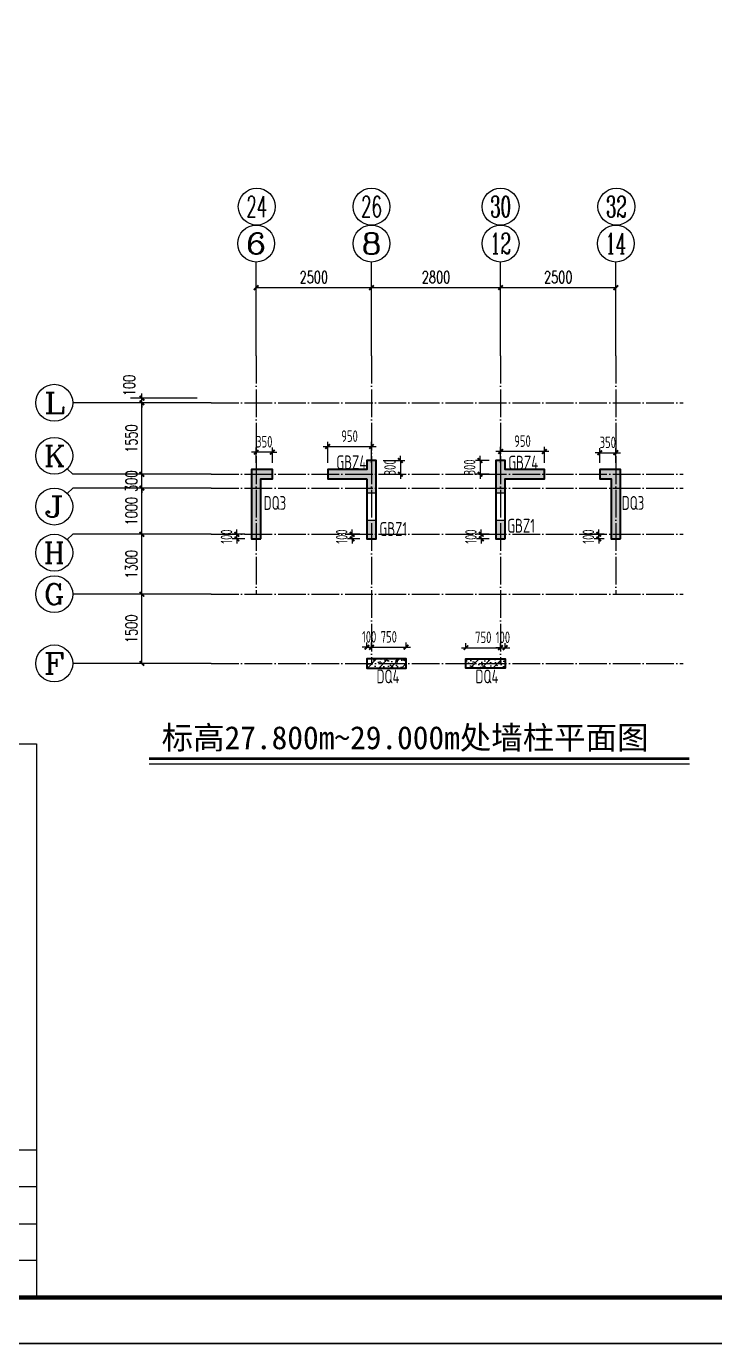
# Model space of a CAD drawing. Extents: x 393367 to 3005760, y 4998 to 826018.
# Drawn here: x 2388722 to 2403650, y 319762 to 348319 of the extents above; entities that cross this region are included whole.
import ezdxf
from ezdxf.enums import TextEntityAlignment as Align

# ---------------------------------------------------------------- set-up
doc = ezdxf.new("R2010")
doc.units = 0
doc.header["$LTSCALE"] = 1000
doc.linetypes.add('DOTE', pattern=[2.42, 2, -0.2, 0.02, -0.2])
doc.layers.get('0').update_dxf_attribs({"linetype": 'CONTINUOUS'})
doc.layers.get('Defpoints').update_dxf_attribs({"linetype": 'CONTINUOUS'})
for name, color, linetype in [('-TK', 7, 'CONTINUOUS'), ('AXIS', 3, 'CONTINUOUS'), ('AXIS_TEXT', 7, 'CONTINUOUS'), ('COLU_HATCH', 251, 'CONTINUOUS'), ('COLU_TH', 5, 'CONTINUOUS'), ('DIM', 3, 'CONTINUOUS'), ('DOTE', 8, 'DOTE'), ('S-引出线', 40, 'CONTINUOUS'), ('S-文字', 7, 'CONTINUOUS'), ('S-砼墙', 150, 'CONTINUOUS'), ('S-砼墙填充', 251, 'CONTINUOUS'), ('TAB', 7, 'CONTINUOUS'), ('TEXT', 7, 'CONTINUOUS')]:
    doc.layers.add(name, color=color, linetype=linetype)
doc.layers.add('yichutu', color=7, linetype='CONTINUOUS', true_color=0xffffff, plot=False)
doc.styles.add('-宋体', font='')
doc.styles.add('_TCH_AXIS', font='COMPLEX', dxfattribs={"bigfont": 'GBCBIG'})
doc.styles.add('_TCH_DIM_T3', font='SIMPLEX', dxfattribs={"width": 0.705882, "bigfont": 'GBCBIG'})
doc.styles.add('COMPLEX', font='COMPLEX')
doc.styles.add('TSSD_Rein', font='Tssdeng.shx', dxfattribs={"width": 0.7, "bigfont": 'hztxt.shx'})
doc.styles.get('-宋体').set_extended_font_data('SimSun')
doc.dimstyles.new('_TCH_ARCH&&100', dxfattribs={"dimtxt": 255, "dimasz": 100, "dimexe": 250, "dimexo": 300, "dimgap": 100, "dimtad": 1, "dimdec": 0, "dimzin": 0, "dimdsep": 46, "dimtxsty": '_TCH_DIM_T3', "dimblk": 'ARCHTICK', "dimcen": 0.09, "dimclrt": 7, "dimazin": 2, "dimtfac": 1, "dimtdec": 0, "dimtix": 1, "dimtmove": 2, "dimatfit": 3, "dimldrblk": 'ARCHTICK', "dimfxl": 1, "dimtolj": 1, "dimtzin": 0, "dimarcsym": 0})
doc.dimstyles.new('TSSD_100_100$0', dxfattribs={"dimtxt": 250, "dimasz": 100, "dimexe": 100, "dimexo": 250, "dimgap": 100, "dimtad": 1, "dimdec": 0, "dimzin": 0, "dimdsep": 46, "dimtxsty": 'TSSD_Rein', "dimblk": 'ARCHTICK', "dimcen": 0, "dimdle": 100, "dimclrt": 7, "dimadec": 0, "dimazin": 0, "dimtfac": 1, "dimtdec": 0, "dimtix": 1, "dimtmove": 2, "dimatfit": 3, "dimldrblk": '_tsdbk', "dimfxl": 1, "dimtolj": 1, "dimtzin": 0, "dimarcsym": 0})
pattern_1 = [(50, (-209192.2, 185658.35), (251.041064, -21.963247), [26.25, -288.75]), (355, (-209192.2, 185658.35), (-48.562967, 263.267247), [21, -231]), (100.4514, (-209171.3, 185656.52), (202.478284, 241.30384), [22.309067, -245.39974]), (46.1842, (-209192.2, 185728.35), (373.534367, -57.931655), [39.375, -433.125]), (96.6356, (-209161.1, 185723.52), (327.131947, 340.941255), [33.4636, -368.09955]), (351.1842, (-209192.2, 185728.35), (327.13168, 340.94151), [31.5, -346.5]), (21, (-209157.2, 185710.85), (208.917468, -140.916612), [26.25, -288.75]), (326, (-209157.2, 185710.85), (85.160366, 253.802516), [21, -231]), (71.4514, (-209139.8, 185699.1), (294.07792, 112.885674), [22.309067, -245.39974]), (37.5, (-209192.21, 185658.35), (4.2559494, 116.5128488), [0, -228.2, 0, -234.5, 0, -231.875]), (7.5, (-209192.21, 185658.35), (92.074338, 138.044099), [0, -133.7, 0, -222.95, 0, -88.375]), (327.5, (-209270.26, 185658.35), (186.8378527, -7.894205), [0, -87.5, 0, -273, 0, -362.25]), (317.5, (-209305.26, 185658.35), (204.115159, 35.036744), [0, -113.75, 0, -181.3, 0, -257.25]), (45, (-209192.21, 185658.35), (-123.743687, 123.743687), [])]

# ---------------------------------------------------------------- blocks, each defined once
blk = doc.blocks.new('A1')
blk.add_lwpolyline([(0, 59400), (0, 0), (84100, 0), (84100, 59400)], close=True)
at = {"const_width": 100}
blk.add_lwpolyline([(2500, 58400), (2500, 1000), (83100, 1000), (83100, 58400)], close=True, dxfattribs=at)
blk = doc.blocks.new('_ArchTick')
at = {"color": 0, "linetype": 'ByBlock', "const_width": 0.4}
blk.add_lwpolyline([(-0.5, -0.5), (0.5, 0.5)], dxfattribs=at)
blk = doc.blocks.new('*D2977')
at = {"layer": 'AXIS', "color": 0, "lineweight": -2}
for p, q in [((2392429, 336008), (2390978, 336008)), ((2391228, 334508), (2391228, 336008)), ((2392429, 334508), (2390978, 334508))]:
    blk.add_line(p, q, dxfattribs=at)
at = {"layer": 'Defpoints', "color": 0}
for p in [(2391228, 336008), (2392729, 336008), (2392729, 334508)]:
    blk.add_point(p, dxfattribs=at)
at = {"layer": 'AXIS', "color": 0, "lineweight": -2, "xscale": 100, "yscale": 100, "zscale": 100}
for p, rotation in [((2391228, 336008), 90), ((2391228, 334508), 270)]:
    blk.add_blockref('_ArchTick', p, dxfattribs=dict(at, rotation=rotation))
at = {"layer": 'AXIS', "color": 7, "insert": (2391000, 335258), "char_height": 255, "attachment_point": 5, "rotation": 90, "style": '_TCH_DIM_T3'}
blk.add_mtext('\\A1;1500', dxfattribs=at)
blk = doc.blocks.new('*D2978')
at = {"layer": 'AXIS', "color": 0, "lineweight": -2}
for p, q in [((2392429, 337308), (2390978, 337308)), ((2391228, 336008), (2391228, 337308)), ((2392429, 336008), (2390978, 336008))]:
    blk.add_line(p, q, dxfattribs=at)
at = {"layer": 'Defpoints', "color": 0}
for p in [(2391228, 337308), (2392729, 337308), (2392729, 336008)]:
    blk.add_point(p, dxfattribs=at)
at = {"layer": 'AXIS', "color": 0, "lineweight": -2, "xscale": 100, "yscale": 100, "zscale": 100}
for p, rotation in [((2391228, 337308), 90), ((2391228, 336008), 270)]:
    blk.add_blockref('_ArchTick', p, dxfattribs=dict(at, rotation=rotation))
at = {"layer": 'AXIS', "color": 7, "insert": (2391000, 336658), "char_height": 255, "attachment_point": 5, "rotation": 90, "style": '_TCH_DIM_T3'}
blk.add_mtext('\\A1;1300', dxfattribs=at)
blk = doc.blocks.new('*D2979')
at = {"layer": 'AXIS', "color": 0, "lineweight": -2}
for p, q in [((2392429, 338308), (2390978, 338308)), ((2391228, 337308), (2391228, 338308)), ((2392429, 337308), (2390978, 337308))]:
    blk.add_line(p, q, dxfattribs=at)
at = {"layer": 'Defpoints', "color": 0}
for p in [(2391228, 338308), (2392729, 338308), (2392729, 337308)]:
    blk.add_point(p, dxfattribs=at)
at = {"layer": 'AXIS', "color": 0, "lineweight": -2, "xscale": 100, "yscale": 100, "zscale": 100}
for p, rotation in [((2391228, 338308), 90), ((2391228, 337308), 270)]:
    blk.add_blockref('_ArchTick', p, dxfattribs=dict(at, rotation=rotation))
at = {"layer": 'AXIS', "color": 7, "insert": (2391000, 337808), "char_height": 255, "attachment_point": 5, "rotation": 90, "style": '_TCH_DIM_T3'}
blk.add_mtext('\\A1;1000', dxfattribs=at)
blk = doc.blocks.new('*D2980')
at = {"layer": 'AXIS', "color": 0, "lineweight": -2}
for p, q in [((2391228, 338608), (2391228, 338708)), ((2392429, 338608), (2390978, 338608)), ((2391228, 338308), (2391228, 338608)), ((2392429, 338308), (2390978, 338308)), ((2391228, 338308), (2391228, 338208))]:
    blk.add_line(p, q, dxfattribs=at)
at = {"layer": 'Defpoints', "color": 0}
for p in [(2391228, 338608), (2392729, 338608), (2392729, 338308)]:
    blk.add_point(p, dxfattribs=at)
at = {"layer": 'AXIS', "color": 0, "lineweight": -2, "xscale": 100, "yscale": 100, "zscale": 100}
for p, rotation in [((2391228, 338608), 270), ((2391228, 338308), 90)]:
    blk.add_blockref('_ArchTick', p, dxfattribs=dict(at, rotation=rotation))
at = {"layer": 'AXIS', "color": 7, "insert": (2391000, 338458), "char_height": 255, "attachment_point": 5, "rotation": 90, "style": '_TCH_DIM_T3'}
blk.add_mtext('\\A1;300', dxfattribs=at)
blk = doc.blocks.new('*D2981')
at = {"layer": 'AXIS', "color": 0, "lineweight": -2}
for p, q in [((2392429, 340158), (2390978, 340158)), ((2391228, 338608), (2391228, 340158)), ((2392429, 338608), (2390978, 338608))]:
    blk.add_line(p, q, dxfattribs=at)
at = {"layer": 'Defpoints', "color": 0}
for p in [(2391228, 340158), (2392729, 340158), (2392729, 338608)]:
    blk.add_point(p, dxfattribs=at)
at = {"layer": 'AXIS', "color": 0, "lineweight": -2, "xscale": 100, "yscale": 100, "zscale": 100}
for p, rotation in [((2391228, 340158), 90), ((2391228, 338608), 270)]:
    blk.add_blockref('_ArchTick', p, dxfattribs=dict(at, rotation=rotation))
at = {"layer": 'AXIS', "color": 7, "insert": (2391000, 339383), "char_height": 255, "attachment_point": 5, "rotation": 90, "style": '_TCH_DIM_T3'}
blk.add_mtext('\\A1;1550', dxfattribs=at)
blk = doc.blocks.new('*D2982')
at = {"layer": 'AXIS', "color": 0, "lineweight": -2}
for p, q in [((2392429, 340258), (2390978, 340258)), ((2392429, 340158), (2390978, 340158)), ((2391228, 340258), (2391228, 340358)), ((2391228, 340158), (2391228, 340258)), ((2391228, 340158), (2391228, 340058))]:
    blk.add_line(p, q, dxfattribs=at)
at = {"layer": 'Defpoints', "color": 0}
for p in [(2391228, 340258), (2392729, 340258), (2392729, 340158)]:
    blk.add_point(p, dxfattribs=at)
at = {"layer": 'AXIS', "color": 0, "lineweight": -2, "xscale": 100, "yscale": 100, "zscale": 100}
for p, rotation in [((2391228, 340258), 270), ((2391228, 340158), 90)]:
    blk.add_blockref('_ArchTick', p, dxfattribs=dict(at, rotation=rotation))
at = {"layer": 'AXIS', "color": 7, "insert": (2390953, 340533), "char_height": 255, "attachment_point": 5, "rotation": 90, "style": '_TCH_DIM_T3'}
blk.add_mtext('\\A1;100', dxfattribs=at)
blk = doc.blocks.new('*D2983')
at = {"layer": 'AXIS', "color": 0, "lineweight": -2}
for p, q in [((2393707, 341476), (2393707, 342905)), ((2396207, 341476), (2396207, 342905)), ((2393707, 342655), (2396207, 342655))]:
    blk.add_line(p, q, dxfattribs=at)
at = {"layer": 'Defpoints', "color": 0}
for p in [(2396207, 342655), (2393707, 341176), (2396207, 341176)]:
    blk.add_point(p, dxfattribs=at)
at = {"layer": 'AXIS', "color": 0, "lineweight": -2, "xscale": 100, "yscale": 100, "zscale": 100, "rotation": 180}
blk.add_blockref('_ArchTick', (2393707, 342655), dxfattribs=at)
at = {"layer": 'AXIS', "color": 0, "lineweight": -2, "xscale": 100, "yscale": 100, "zscale": 100}
blk.add_blockref('_ArchTick', (2396207, 342655), dxfattribs=at)
at = {"layer": 'AXIS', "color": 7, "insert": (2394957, 342882), "char_height": 255, "attachment_point": 5, "style": '_TCH_DIM_T3'}
blk.add_mtext('\\A1;2500', dxfattribs=at)
blk = doc.blocks.new('*D2984')
at = {"layer": 'AXIS', "color": 0, "lineweight": -2}
for p, q in [((2396207, 341476), (2396207, 342905)), ((2399007, 341476), (2399007, 342905)), ((2396207, 342655), (2399007, 342655))]:
    blk.add_line(p, q, dxfattribs=at)
at = {"layer": 'Defpoints', "color": 0}
for p in [(2399007, 342655), (2396207, 341176), (2399007, 341176)]:
    blk.add_point(p, dxfattribs=at)
at = {"layer": 'AXIS', "color": 0, "lineweight": -2, "xscale": 100, "yscale": 100, "zscale": 100, "rotation": 180}
blk.add_blockref('_ArchTick', (2396207, 342655), dxfattribs=at)
at = {"layer": 'AXIS', "color": 0, "lineweight": -2, "xscale": 100, "yscale": 100, "zscale": 100}
blk.add_blockref('_ArchTick', (2399007, 342655), dxfattribs=at)
at = {"layer": 'AXIS', "color": 7, "insert": (2397607, 342882), "char_height": 255, "attachment_point": 5, "style": '_TCH_DIM_T3'}
blk.add_mtext('\\A1;2800', dxfattribs=at)
blk = doc.blocks.new('*D2985')
at = {"layer": 'AXIS', "color": 0, "lineweight": -2}
for p, q in [((2399007, 341476), (2399007, 342905)), ((2401507, 341476), (2401507, 342905)), ((2399007, 342655), (2401507, 342655))]:
    blk.add_line(p, q, dxfattribs=at)
at = {"layer": 'Defpoints', "color": 0}
for p in [(2401507, 342655), (2399007, 341176), (2401507, 341176)]:
    blk.add_point(p, dxfattribs=at)
at = {"layer": 'AXIS', "color": 0, "lineweight": -2, "xscale": 100, "yscale": 100, "zscale": 100, "rotation": 180}
blk.add_blockref('_ArchTick', (2399007, 342655), dxfattribs=at)
at = {"layer": 'AXIS', "color": 0, "lineweight": -2, "xscale": 100, "yscale": 100, "zscale": 100}
blk.add_blockref('_ArchTick', (2401507, 342655), dxfattribs=at)
at = {"layer": 'AXIS', "color": 7, "insert": (2400257, 342882), "char_height": 255, "attachment_point": 5, "style": '_TCH_DIM_T3'}
blk.add_mtext('\\A1;2500', dxfattribs=at)
blk = doc.blocks.new('_axiso')
blk.add_circle((0, 0), 0.5)
at = {"layer": 'AXIS_TEXT', "style": 'COMPLEX', "width": 1.041667}
blk.add_attdef('A', text='', height=0.56, dxfattribs=at).set_placement((-0.25, -0.28), (0.25, -0.28), align=Align.FIT)
blk = doc.blocks.new('*D2986')
at = {"layer": 'Defpoints', "color": 0}
for p in [(2396207, 334859), (2396107, 334608), (2396207, 334608)]:
    blk.add_point(p, dxfattribs=at)
at = {"layer": 'DIM', "color": 0, "lineweight": -2}
for p, q in [((2396107, 334859), (2396007, 334859)), ((2396107, 334858), (2396107, 334959)), ((2396107, 334859), (2396207, 334859)), ((2396207, 334858), (2396207, 334959)), ((2396207, 334859), (2396307, 334859))]:
    blk.add_line(p, q, dxfattribs=at)
at = {"layer": 'DIM', "color": 0, "lineweight": -2, "xscale": 100, "yscale": 100, "zscale": 100}
blk.add_blockref('_ArchTick', (2396107, 334859), dxfattribs=at)
at = {"layer": 'DIM', "color": 0, "lineweight": -2, "xscale": 100, "yscale": 100, "zscale": 100, "rotation": 180}
blk.add_blockref('_ArchTick', (2396207, 334859), dxfattribs=at)
at = {"layer": 'DIM', "color": 7, "insert": (2396157, 335084), "char_height": 250, "attachment_point": 5, "style": 'TSSD_Rein'}
blk.add_mtext('\\A1;100', dxfattribs=at)
blk = doc.blocks.new('_tsdbk')
blk.add_line((-1, 0), (0, 0))
at = {"const_width": 0.5}
blk.add_lwpolyline([(-0.7, -0.7), (0.7, 0.7)], dxfattribs=at)
blk = doc.blocks.new('*D2987')
at = {"layer": 'Defpoints', "color": 0}
for p in [(2396957, 334859), (2396207, 334608), (2396957, 334608)]:
    blk.add_point(p, dxfattribs=at)
at = {"layer": 'DIM', "color": 0, "lineweight": -2}
for p, q in [((2396107, 334859), (2397057, 334859)), ((2396207, 334858), (2396207, 334959)), ((2396957, 334858), (2396957, 334959))]:
    blk.add_line(p, q, dxfattribs=at)
at = {"layer": 'DIM', "color": 0, "lineweight": -2, "xscale": 100, "yscale": 100, "zscale": 100, "rotation": 180}
blk.add_blockref('_ArchTick', (2396207, 334859), dxfattribs=at)
at = {"layer": 'DIM', "color": 0, "lineweight": -2, "xscale": 100, "yscale": 100, "zscale": 100}
blk.add_blockref('_ArchTick', (2396957, 334859), dxfattribs=at)
at = {"layer": 'DIM', "color": 7, "insert": (2396582, 335084), "char_height": 250, "attachment_point": 5, "style": 'TSSD_Rein'}
blk.add_mtext('\\A1;750', dxfattribs=at)
blk = doc.blocks.new('*D2988')
at = {"layer": 'Defpoints', "color": 0}
for p in [(2399007, 334849), (2398257, 334608), (2399007, 334608)]:
    blk.add_point(p, dxfattribs=at)
at = {"layer": 'DIM', "color": 0, "lineweight": -2}
for p, q in [((2398157, 334849), (2399107, 334849)), ((2398257, 334858), (2398257, 334949)), ((2399007, 334858), (2399007, 334949))]:
    blk.add_line(p, q, dxfattribs=at)
at = {"layer": 'DIM', "color": 0, "lineweight": -2, "xscale": 100, "yscale": 100, "zscale": 100, "rotation": 180}
blk.add_blockref('_ArchTick', (2398257, 334849), dxfattribs=at)
at = {"layer": 'DIM', "color": 0, "lineweight": -2, "xscale": 100, "yscale": 100, "zscale": 100}
blk.add_blockref('_ArchTick', (2399007, 334849), dxfattribs=at)
at = {"layer": 'DIM', "color": 7, "insert": (2398632, 335074), "char_height": 250, "attachment_point": 5, "style": 'TSSD_Rein'}
blk.add_mtext('\\A1;750', dxfattribs=at)
blk = doc.blocks.new('*D2989')
at = {"layer": 'Defpoints', "color": 0}
for p in [(2399107, 334849), (2399007, 334608), (2399107, 334608)]:
    blk.add_point(p, dxfattribs=at)
at = {"layer": 'DIM', "color": 0, "lineweight": -2}
for p, q in [((2399007, 334849), (2398907, 334849)), ((2399007, 334858), (2399007, 334949)), ((2399007, 334849), (2399107, 334849)), ((2399107, 334858), (2399107, 334949)), ((2399107, 334849), (2399207, 334849))]:
    blk.add_line(p, q, dxfattribs=at)
at = {"layer": 'DIM', "color": 0, "lineweight": -2, "xscale": 100, "yscale": 100, "zscale": 100}
blk.add_blockref('_ArchTick', (2399007, 334849), dxfattribs=at)
at = {"layer": 'DIM', "color": 0, "lineweight": -2, "xscale": 100, "yscale": 100, "zscale": 100, "rotation": 180}
blk.add_blockref('_ArchTick', (2399107, 334849), dxfattribs=at)
at = {"layer": 'DIM', "color": 7, "insert": (2399057, 335074), "char_height": 250, "attachment_point": 5, "style": 'TSSD_Rein'}
blk.add_mtext('\\A1;100', dxfattribs=at)
blk = doc.blocks.new('*D2990')
at = {"layer": 'Defpoints', "color": 0}
for p in [(2395788, 337308), (2396207, 337308), (2396207, 337208)]:
    blk.add_point(p, dxfattribs=at)
at = {"layer": 'DIM', "color": 0, "lineweight": -2}
for p, q in [((2395957, 337308), (2395688, 337308)), ((2395788, 337308), (2395788, 337408)), ((2395788, 337208), (2395788, 337308)), ((2395957, 337208), (2395688, 337208)), ((2395788, 337208), (2395788, 337108))]:
    blk.add_line(p, q, dxfattribs=at)
at = {"layer": 'DIM', "color": 0, "lineweight": -2, "xscale": 100, "yscale": 100, "zscale": 100}
for p, rotation in [((2395788, 337308), 270), ((2395788, 337208), 90)]:
    blk.add_blockref('_ArchTick', p, dxfattribs=dict(at, rotation=rotation))
at = {"layer": 'DIM', "color": 7, "insert": (2395563, 337258), "char_height": 250, "attachment_point": 5, "rotation": 90, "style": 'TSSD_Rein'}
blk.add_mtext('\\A1;100', dxfattribs=at)
blk = doc.blocks.new('*D2991')
at = {"layer": 'Defpoints', "color": 0}
for p in [(2393288, 337308), (2393707, 337308), (2393707, 337208)]:
    blk.add_point(p, dxfattribs=at)
at = {"layer": 'DIM', "color": 0, "lineweight": -2}
for p, q in [((2393457, 337308), (2393188, 337308)), ((2393288, 337308), (2393288, 337408)), ((2393288, 337208), (2393288, 337308)), ((2393457, 337208), (2393188, 337208)), ((2393288, 337208), (2393288, 337108))]:
    blk.add_line(p, q, dxfattribs=at)
at = {"layer": 'DIM', "color": 0, "lineweight": -2, "xscale": 100, "yscale": 100, "zscale": 100}
for p, rotation in [((2393288, 337308), 270), ((2393288, 337208), 90)]:
    blk.add_blockref('_ArchTick', p, dxfattribs=dict(at, rotation=rotation))
at = {"layer": 'DIM', "color": 7, "insert": (2393063, 337258), "char_height": 250, "attachment_point": 5, "rotation": 90, "style": 'TSSD_Rein'}
blk.add_mtext('\\A1;100', dxfattribs=at)
blk = doc.blocks.new('*D2992')
at = {"layer": 'Defpoints', "color": 0}
for p in [(2398588, 337308), (2399007, 337308), (2399007, 337208)]:
    blk.add_point(p, dxfattribs=at)
at = {"layer": 'DIM', "color": 0, "lineweight": -2}
for p, q in [((2398757, 337308), (2398488, 337308)), ((2398588, 337308), (2398588, 337408)), ((2398588, 337208), (2398588, 337308)), ((2398757, 337208), (2398488, 337208)), ((2398588, 337208), (2398588, 337108))]:
    blk.add_line(p, q, dxfattribs=at)
at = {"layer": 'DIM', "color": 0, "lineweight": -2, "xscale": 100, "yscale": 100, "zscale": 100}
for p, rotation in [((2398588, 337308), 270), ((2398588, 337208), 90)]:
    blk.add_blockref('_ArchTick', p, dxfattribs=dict(at, rotation=rotation))
at = {"layer": 'DIM', "color": 7, "insert": (2398363, 337258), "char_height": 250, "attachment_point": 5, "rotation": 90, "style": 'TSSD_Rein'}
blk.add_mtext('\\A1;100', dxfattribs=at)
blk = doc.blocks.new('*D2993')
at = {"layer": 'Defpoints', "color": 0}
for p in [(2396207, 338908), (2396207, 338608), (2396833, 338608)]:
    blk.add_point(p, dxfattribs=at)
at = {"layer": 'DIM', "color": 0, "lineweight": -2}
for p, q in [((2396833, 338908), (2396833, 339008)), ((2396457, 338908), (2396933, 338908)), ((2396833, 338908), (2396833, 338608)), ((2396457, 338608), (2396933, 338608)), ((2396833, 338608), (2396833, 338508))]:
    blk.add_line(p, q, dxfattribs=at)
at = {"layer": 'DIM', "color": 0, "lineweight": -2, "xscale": 100, "yscale": 100, "zscale": 100}
for p, rotation in [((2396833, 338908), 270), ((2396833, 338608), 90)]:
    blk.add_blockref('_ArchTick', p, dxfattribs=dict(at, rotation=rotation))
at = {"layer": 'DIM', "color": 7, "insert": (2396608, 338758), "char_height": 250, "attachment_point": 5, "rotation": 90, "style": 'TSSD_Rein'}
blk.add_mtext('\\A1;300', dxfattribs=at)
blk = doc.blocks.new('*D2994')
at = {"layer": 'Defpoints', "color": 0}
for p in [(2399007, 339102), (2399007, 338608), (2399957, 338608)]:
    blk.add_point(p, dxfattribs=at)
at = {"layer": 'DIM', "color": 0, "lineweight": -2}
for p, q in [((2400057, 339102), (2398907, 339102)), ((2399007, 338858), (2399007, 339202)), ((2399957, 338858), (2399957, 339202))]:
    blk.add_line(p, q, dxfattribs=at)
at = {"layer": 'DIM', "color": 0, "lineweight": -2, "xscale": 100, "yscale": 100, "zscale": 100, "rotation": 180}
blk.add_blockref('_ArchTick', (2399007, 339102), dxfattribs=at)
at = {"layer": 'DIM', "color": 0, "lineweight": -2, "xscale": 100, "yscale": 100, "zscale": 100}
blk.add_blockref('_ArchTick', (2399957, 339102), dxfattribs=at)
at = {"layer": 'DIM', "color": 7, "insert": (2399482, 339327), "char_height": 250, "attachment_point": 5, "style": 'TSSD_Rein'}
blk.add_mtext('\\A1;950', dxfattribs=at)
blk = doc.blocks.new('*D2995')
at = {"layer": 'Defpoints', "color": 0}
for p in [(2399007, 338908), (2398561, 338608), (2399007, 338608)]:
    blk.add_point(p, dxfattribs=at)
at = {"layer": 'DIM', "color": 0, "lineweight": -2}
for p, q in [((2398561, 338908), (2398561, 339008)), ((2398757, 338908), (2398461, 338908)), ((2398561, 338908), (2398561, 338608)), ((2398757, 338608), (2398461, 338608)), ((2398561, 338608), (2398561, 338508))]:
    blk.add_line(p, q, dxfattribs=at)
at = {"layer": 'DIM', "color": 0, "lineweight": -2, "xscale": 100, "yscale": 100, "zscale": 100}
for p, rotation in [((2398561, 338908), 270), ((2398561, 338608), 90)]:
    blk.add_blockref('_ArchTick', p, dxfattribs=dict(at, rotation=rotation))
at = {"layer": 'DIM', "color": 7, "insert": (2398336, 338758), "char_height": 250, "attachment_point": 5, "rotation": 90, "style": 'TSSD_Rein'}
blk.add_mtext('\\A1;300', dxfattribs=at)
blk = doc.blocks.new('*D2996')
at = {"layer": 'Defpoints', "color": 0}
for p in [(2401507, 339075), (2401157, 338608), (2401507, 338608)]:
    blk.add_point(p, dxfattribs=at)
at = {"layer": 'DIM', "color": 0, "lineweight": -2}
for p, q in [((2401157, 339075), (2401057, 339075)), ((2401157, 338858), (2401157, 339175)), ((2401157, 339075), (2401507, 339075)), ((2401507, 338858), (2401507, 339175)), ((2401507, 339075), (2401607, 339075))]:
    blk.add_line(p, q, dxfattribs=at)
at = {"layer": 'DIM', "color": 0, "lineweight": -2, "xscale": 100, "yscale": 100, "zscale": 100}
blk.add_blockref('_ArchTick', (2401157, 339075), dxfattribs=at)
at = {"layer": 'DIM', "color": 0, "lineweight": -2, "xscale": 100, "yscale": 100, "zscale": 100, "rotation": 180}
blk.add_blockref('_ArchTick', (2401507, 339075), dxfattribs=at)
at = {"layer": 'DIM', "color": 7, "insert": (2401332, 339300), "char_height": 250, "attachment_point": 5, "style": 'TSSD_Rein'}
blk.add_mtext('\\A1;350', dxfattribs=at)
blk = doc.blocks.new('*D2997')
at = {"layer": 'Defpoints', "color": 0}
for p in [(2393707, 339088), (2393707, 338608), (2394057, 338608)]:
    blk.add_point(p, dxfattribs=at)
at = {"layer": 'DIM', "color": 0, "lineweight": -2}
for p, q in [((2393707, 339088), (2393607, 339088)), ((2393707, 338858), (2393707, 339188)), ((2394057, 339088), (2393707, 339088)), ((2394057, 338858), (2394057, 339188)), ((2394057, 339088), (2394157, 339088))]:
    blk.add_line(p, q, dxfattribs=at)
at = {"layer": 'DIM', "color": 0, "lineweight": -2, "xscale": 100, "yscale": 100, "zscale": 100}
blk.add_blockref('_ArchTick', (2393707, 339088), dxfattribs=at)
at = {"layer": 'DIM', "color": 0, "lineweight": -2, "xscale": 100, "yscale": 100, "zscale": 100, "rotation": 180}
blk.add_blockref('_ArchTick', (2394057, 339088), dxfattribs=at)
at = {"layer": 'DIM', "color": 7, "insert": (2393882, 339313), "char_height": 250, "attachment_point": 5, "style": 'TSSD_Rein'}
blk.add_mtext('\\A1;350', dxfattribs=at)
blk = doc.blocks.new('*D2998')
at = {"layer": 'Defpoints', "color": 0}
for p in [(2401136, 337308), (2401507, 337308), (2401507, 337208)]:
    blk.add_point(p, dxfattribs=at)
at = {"layer": 'DIM', "color": 0, "lineweight": -2}
for p, q in [((2401257, 337308), (2401036, 337308)), ((2401136, 337308), (2401136, 337408)), ((2401136, 337208), (2401136, 337308)), ((2401257, 337208), (2401036, 337208)), ((2401136, 337208), (2401136, 337108))]:
    blk.add_line(p, q, dxfattribs=at)
at = {"layer": 'DIM', "color": 0, "lineweight": -2, "xscale": 100, "yscale": 100, "zscale": 100}
for p, rotation in [((2401136, 337308), 270), ((2401136, 337208), 90)]:
    blk.add_blockref('_ArchTick', p, dxfattribs=dict(at, rotation=rotation))
at = {"layer": 'DIM', "color": 7, "insert": (2400911, 337258), "char_height": 250, "attachment_point": 5, "rotation": 90, "style": 'TSSD_Rein'}
blk.add_mtext('\\A1;100', dxfattribs=at)
blk = doc.blocks.new('*D2999')
at = {"layer": 'Defpoints', "color": 0}
for p in [(2396207, 339210), (2395257, 338608), (2396207, 338608)]:
    blk.add_point(p, dxfattribs=at)
at = {"layer": 'DIM', "color": 0, "lineweight": -2}
for p, q in [((2395257, 338858), (2395257, 339310)), ((2396207, 338858), (2396207, 339310)), ((2395157, 339210), (2396307, 339210))]:
    blk.add_line(p, q, dxfattribs=at)
at = {"layer": 'DIM', "color": 0, "lineweight": -2, "xscale": 100, "yscale": 100, "zscale": 100, "rotation": 180}
blk.add_blockref('_ArchTick', (2395257, 339210), dxfattribs=at)
at = {"layer": 'DIM', "color": 0, "lineweight": -2, "xscale": 100, "yscale": 100, "zscale": 100}
blk.add_blockref('_ArchTick', (2396207, 339210), dxfattribs=at)
at = {"layer": 'DIM', "color": 7, "insert": (2395732, 339435), "char_height": 250, "attachment_point": 5, "style": 'TSSD_Rein'}
blk.add_mtext('\\A1;950', dxfattribs=at)
blk = doc.blocks.new('yct-841-594-84100-59400-100-1000')
at = {"layer": 'yichutu', "color": 7, "true_color": 0xffffff}
blk.add_lwpolyline([(0, 0), (0, 59400), (84100, 59400), (84100, 0)], close=True, dxfattribs=at)

msp = doc.modelspace()

# ---------------------------------------------------------------- hatches: boundary and pattern name
at = {"layer": 'COLU_HATCH'}
for points in [[(2393806.93431, 338508.4274), (2393806.93431, 337208.42725), (2393606.93431, 337208.42725), (2393606.93431, 338708.4274), (2394057.03206, 338708.4274), (2394057.03206, 338508.4274)], [(2396107.03021, 338508.4274), (2396107.02482, 338208.4274), (2396307.02169, 338208.42444), (2396307.03208, 338908.42807), (2396107.03208, 338908.42807), (2396107.03208, 338708.4274), (2395257.03206, 338708.4274), (2395257.03206, 338508.4274)], [(2399107.03209, 338708.38059), (2399107.03208, 338908.42807), (2398907.03208, 338908.42807), (2398907.0217, 338208.38356), (2399107.02483, 338208.38059), (2399107.03022, 338508.38059), (2399957.03761, 338508.4274), (2399957.0266, 338708.4274)], [(2401407.12978, 338508.4274), (2401157.03231, 338508.4274), (2401157.03231, 338708.4274), (2401607.12977, 338708.4274), (2401607.12976, 337208.42732), (2401407.12977, 337208.42732)], [(2396107.01404, 337608.42927), (2396107.00685, 337208.42927), (2396307.00685, 337208.42553), (2396307.01279, 337608.42553)], [(2398907.0128, 337608.37696), (2398907.00686, 337208.37696), (2399107.00686, 337208.37322), (2399107.01405, 337608.37322)]]:
    msp.add_hatch(color=256, dxfattribs=at).paths.add_polyline_path(points)
at = {"layer": 'S-砼墙填充'}
h = msp.add_hatch(dxfattribs=at)
h.set_pattern_fill('ARMORED', color=142, scale=35, style=0)
h.set_pattern_definition(pattern_1)
h.paths.add_polyline_path([(2396106.93353, 334408.47772), (2396957.1132, 334408.47587), (2396957.1132, 334608.47587), (2396106.93353, 334608.47587), (2396106.93353, 334408.38362)])
h = msp.add_hatch(dxfattribs=at)
h.set_pattern_fill('ARMORED', color=142, scale=35, style=0)
h.set_pattern_definition(pattern_1)
h.paths.add_polyline_path([(2399106.94328, 334408.47772), (2398256.7636, 334408.47587), (2398256.7636, 334608.47587), (2399106.94328, 334608.47587), (2399106.94328, 334408.38362)])

# ---------------------------------------------------------------- linework, layer by layer
at = {"layer": '-TK'}
msp.add_line((2342393.38356, 319762.12225), (2415993.38356, 319762.12225), dxfattribs=at)
at = {"layer": 'AXIS'}
for p, q in [((2393706.93229, 341175.55885), (2393706.93229, 343209.82356)), ((2396206.9323, 341175.55885), (2396206.9323, 343209.82356)), ((2399006.93229, 341175.55885), (2399006.93229, 343209.82356)), ((2401506.93229, 341175.55885), (2401506.93229, 343209.82356)), ((2392728.94535, 340158.42649), (2389727.90088, 340158.42649)), ((2389610.74359, 338725.58378), (2389727.90088, 338608.42649)), ((2392728.94535, 338608.42649), (2389727.90088, 338608.42649)), ((2389610.74359, 338191.2692), (2389727.90088, 338308.42649)), ((2392728.94535, 338308.42649), (2389727.90088, 338308.42649)), ((2389610.74359, 337191.26919), (2389727.90088, 337308.42648)), ((2392728.94535, 337308.42648), (2389727.90088, 337308.42648)), ((2392728.94535, 336008.42648), (2389727.90088, 336008.42648)), ((2392728.94535, 334508.42648), (2389727.90088, 334508.42648))]:
    msp.add_line(p, q, dxfattribs=at)
at = {"layer": 'COLU_TH'}
for points in [[(2393806.93431, 338508.4274), (2393806.93431, 337208.42725), (2393606.93431, 337208.42725), (2393606.93431, 338708.4274), (2394057.03206, 338708.4274), (2394057.03206, 338508.4274)], [(2396107.03021, 338508.4274), (2396107.02482, 338208.4274), (2396307.02169, 338208.42444), (2396307.03208, 338908.42807), (2396107.03208, 338908.42807), (2396107.03208, 338708.4274), (2395257.03206, 338708.4274), (2395257.03206, 338508.4274)], [(2399107.03209, 338708.38059), (2399107.03208, 338908.42807), (2398907.03208, 338908.42807), (2398907.0217, 338208.38356), (2399107.02483, 338208.38059), (2399107.03022, 338508.38059), (2399957.03761, 338508.4274), (2399957.0266, 338708.4274)], [(2401407.12978, 338508.4274), (2401157.03231, 338508.4274), (2401157.03231, 338708.4274), (2401607.12977, 338708.4274), (2401607.12976, 337208.42732), (2401407.12977, 337208.42732)], [(2396107.01404, 337608.42927), (2396107.00685, 337208.42927), (2396307.00685, 337208.42553), (2396307.01279, 337608.42553)], [(2398907.0128, 337608.37696), (2398907.00686, 337208.37696), (2399107.00686, 337208.37322), (2399107.01405, 337608.37322)]]:
    msp.add_lwpolyline(points, close=True, dxfattribs=at)
at = {"layer": 'DOTE', "linetype": 'DOTE', "ltscale": 0.3}
for p, q in [((2393706.93229, 341175.55885), (2393706.93229, 336008.42648)), ((2396206.9323, 341175.55885), (2396206.9323, 334508.42648)), ((2399006.93229, 341175.55885), (2399006.93229, 334508.42648)), ((2401506.93229, 341175.55885), (2401506.93229, 336008.42648)), ((2392728.94535, 340158.42649), (2402964.54177, 340158.42649)), ((2392728.94535, 338608.42649), (2402964.54177, 338608.42649)), ((2392728.94535, 338308.42649), (2402964.54177, 338308.42649)), ((2392728.94535, 337308.42648), (2402964.54177, 337308.42648)), ((2392728.94535, 336008.42648), (2402964.54177, 336008.42648)), ((2392728.94535, 334508.42648), (2402964.54177, 334508.42648))]:
    msp.add_line(p, q, dxfattribs=at)
at = {"layer": 'S-引出线', "color": 3, "const_width": 56}
msp.add_lwpolyline([(2391384.62979, 332442.20115), (2403104.02229, 332442.20115)], dxfattribs=at)
at = {"layer": 'S-引出线', "color": 3}
msp.add_lwpolyline([(2391384.62979, 332330.20115), (2403104.02229, 332330.20115)], dxfattribs=at)
at = {"layer": 'S-砼墙', "color": 150, "lineweight": 35}
for points in [[(2393806.93431, 337208.42725), (2393806.93431, 338508.4274), (2394057.03206, 338508.4274), (2394057.03206, 338708.4274), (2393606.93431, 338708.4274), (2393606.93431, 337208.42725)], [(2396107.03021, 338508.4274), (2396107.00685, 337208.42927), (2396307.00685, 337208.42553), (2396307.03208, 338908.42807), (2396107.03208, 338908.42807), (2396107.03208, 338708.4274), (2395257.03206, 338708.4274), (2395257.03206, 338508.4274)], [(2399107.00686, 337208.37322), (2399107.03022, 338508.38059), (2399957.03761, 338508.4274), (2399957.0266, 338708.4274), (2399107.03209, 338708.38059), (2399107.03208, 338908.42807), (2398907.03208, 338908.42807), (2398907.00686, 337208.37696)], [(2401607.12977, 337208.42715), (2401607.12977, 338708.4274), (2401157.03231, 338708.4274), (2401157.03231, 338508.4274), (2401407.12978, 338508.4274), (2401407.12977, 337208.42732)], [(2396106.93353, 334408.47772), (2396957.1132, 334408.47587), (2396957.1132, 334608.47587), (2396106.93353, 334608.47587), (2396106.93353, 334408.38362), (2396106.93353, 334408.47772)], [(2399106.94328, 334408.47772), (2398256.7636, 334408.47587), (2398256.7636, 334608.47587), (2399106.94328, 334608.47587), (2399106.94328, 334408.38362), (2399106.94328, 334408.47772)]]:
    msp.add_lwpolyline(points, close=True, dxfattribs=at)
at = {"layer": 'TAB'}
msp.add_lwpolyline([(2383343.38356, 320762.12225), (2383343.38356, 332762.12225), (2388943.38356, 332762.12225), (2388943.38356, 320762.12225), (2383343.38356, 320762.12225), (2383343.38356, 323962.12225), (2388943.38356, 323962.12225), (2388943.38356, 323162.12225), (2383343.38356, 323162.12225), (2383343.38356, 322362.12225), (2388943.38356, 322362.12225), (2388943.38356, 321562.12225), (2383343.38356, 321562.12225), (2383343.38356, 320762.12225)], dxfattribs=at)

# ---------------------------------------------------------------- block references
at = {"layer": '-TK'}
msp.add_blockref('A1', (2339893.38356, 319762.12225), dxfattribs=at)
at = {"layer": 'AXIS'}
ref = msp.add_blockref('_axiso', (2393718.74781, 344409.65322), dxfattribs=dict(at, xscale=800, yscale=800, zscale=800))
ref.add_attrib('A', '24', dxfattribs={"layer": 'AXIS_TEXT', "height": 452.54834, "style": '_TCH_AXIS', "width": 0.583333}).set_placement((2393492.47364, 344183.37905), (2393945.02198, 344183.37905), align=Align.FIT)
ref = msp.add_blockref('_axiso', (2396206.9323, 344409.82356), dxfattribs=dict(at, xscale=800, yscale=800, zscale=800))
ref.add_attrib('A', '26', dxfattribs={"layer": 'AXIS_TEXT', "height": 452.54834, "style": '_TCH_AXIS', "width": 0.617647}).set_placement((2395980.65813, 344183.54939), (2396433.20647, 344183.54939), align=Align.FIT)
ref = msp.add_blockref('_axiso', (2399006.93229, 344409.82356), dxfattribs=dict(at, xscale=800, yscale=800, zscale=800))
ref.add_attrib('A', '30', dxfattribs={"layer": 'AXIS_TEXT', "height": 452.54834, "style": '_TCH_AXIS', "width": 0.636364}).set_placement((2398780.65812, 344183.54939), (2399233.20646, 344183.54939), align=Align.FIT)
ref = msp.add_blockref('_axiso', (2401518.74781, 344409.65322), dxfattribs=dict(at, xscale=800, yscale=800, zscale=800))
ref.add_attrib('A', '32', dxfattribs={"layer": 'AXIS_TEXT', "height": 452.54834, "style": '_TCH_AXIS', "width": 0.636364}).set_placement((2401292.47364, 344183.37905), (2401745.02198, 344183.37905), align=Align.FIT)
ref = msp.add_blockref('_axiso', (2393706.93229, 343609.82356), dxfattribs=dict(at, xscale=800, yscale=800, zscale=800))
ref.add_attrib('A', '6', dxfattribs={"layer": 'AXIS_TEXT', "height": 452.54834, "style": '_TCH_AXIS', "width": 1.5}).set_placement((2393480.65812, 343383.54939), (2393933.20646, 343383.54939), align=Align.FIT)
ref = msp.add_blockref('_axiso', (2396206.9323, 343609.82356), dxfattribs=dict(at, xscale=800, yscale=800, zscale=800))
ref.add_attrib('A', '8', dxfattribs={"layer": 'AXIS_TEXT', "height": 452.54834, "style": '_TCH_AXIS', "width": 1.5}).set_placement((2395980.65813, 343383.54939), (2396433.20647, 343383.54939), align=Align.FIT)
ref = msp.add_blockref('_axiso', (2399006.93229, 343609.82356), dxfattribs=dict(at, xscale=800, yscale=800, zscale=800))
ref.add_attrib('A', '12', dxfattribs={"layer": 'AXIS_TEXT', "height": 452.54834, "style": '_TCH_AXIS', "width": 0.724138}).set_placement((2398780.65812, 343383.54939), (2399233.20646, 343383.54939), align=Align.FIT)
ref = msp.add_blockref('_axiso', (2401506.93229, 343609.82356), dxfattribs=dict(at, xscale=800, yscale=800, zscale=800))
ref.add_attrib('A', '14', dxfattribs={"layer": 'AXIS_TEXT', "height": 452.54834, "style": '_TCH_AXIS', "width": 0.677419}).set_placement((2401280.65812, 343383.54939), (2401733.20646, 343383.54939), align=Align.FIT)
ref = msp.add_blockref('_axiso', (2389327.90088, 340158.42649), dxfattribs=dict(at, xscale=800, yscale=800, zscale=800))
ref.add_attrib('A', 'L', dxfattribs={"layer": 'AXIS_TEXT', "height": 452.54834, "style": '_TCH_AXIS', "width": 1.4}).set_placement((2389101.62671, 339932.15232), (2389554.17505, 339932.15232), align=Align.FIT)
ref = msp.add_blockref('_axiso', (2389327.90088, 339008.42649), dxfattribs=dict(at, xscale=800, yscale=800, zscale=800))
ref.add_attrib('A', 'K', dxfattribs={"layer": 'AXIS_TEXT', "height": 452.54834, "style": '_TCH_AXIS', "width": 1.105263}).set_placement((2389101.62671, 338782.15232), (2389554.17505, 338782.15232), align=Align.FIT)
ref = msp.add_blockref('_axiso', (2389327.90088, 337908.42649), dxfattribs=dict(at, xscale=800, yscale=800, zscale=800))
ref.add_attrib('A', 'J', dxfattribs={"layer": 'AXIS_TEXT', "height": 452.54834, "style": '_TCH_AXIS', "width": 1.909091}).set_placement((2389101.62671, 337682.15232), (2389554.17505, 337682.15232), align=Align.FIT)
ref = msp.add_blockref('_axiso', (2389327.90088, 336908.42648), dxfattribs=dict(at, xscale=800, yscale=800, zscale=800))
ref.add_attrib('A', 'H', dxfattribs={"layer": 'AXIS_TEXT', "height": 452.54834, "style": '_TCH_AXIS', "width": 1.05}).set_placement((2389101.62671, 336682.15231), (2389554.17505, 336682.15231), align=Align.FIT)
ref = msp.add_blockref('_axiso', (2389327.90088, 336008.42648), dxfattribs=dict(at, xscale=800, yscale=800, zscale=800))
ref.add_attrib('A', 'G', dxfattribs={"layer": 'AXIS_TEXT', "height": 452.54834, "style": '_TCH_AXIS', "width": 1.166667}).set_placement((2389101.62671, 335782.15231), (2389554.17505, 335782.15231), align=Align.FIT)
ref = msp.add_blockref('_axiso', (2389327.90088, 334508.42648), dxfattribs=dict(at, xscale=800, yscale=800, zscale=800))
ref.add_attrib('A', 'F', dxfattribs={"layer": 'AXIS_TEXT', "height": 452.54834, "style": '_TCH_AXIS', "width": 1.3125}).set_placement((2389101.62671, 334282.15231), (2389554.17505, 334282.15231), align=Align.FIT)
at = {"layer": 'yichutu'}
msp.add_blockref('yct-841-594-84100-59400-100-1000', (2339893.38356, 319762.12225), dxfattribs=at)

# ---------------------------------------------------------------- texts
at = {"layer": 'S-文字', "style": '-宋体'}
msp.add_text('标高27.800m~29.000m处墙柱平面图', height=500, dxfattribs=at).set_placement((2391657.11243, 332648.71591))
at = {"layer": 'TEXT', "style": 'TSSD_Rein', "width": 0.7}
for s, p in [('GBZ4', (2395445.26284, 338716.89729)), ('GBZ4', (2399173.50387, 338710.37853)), ('GBZ1', (2396380.23644, 337271.685)), ('GBZ1', (2399151.99946, 337342.7013))]:
    msp.add_text(s, height=300, dxfattribs=at).set_placement(p)
at = {"layer": 'TEXT', "color": 230, "style": 'TSSD_Rein', "width": 0.7}
for s, p in [('DQ3', (2393868.2585, 337837.16654)), ('DQ3', (2401634.32565, 337837.16654)), ('DQ4', (2396316.78751, 334076.26499)), ('DQ4', (2398463.12503, 334076.26499))]:
    msp.add_text(s, height=300, dxfattribs=at).set_placement(p)

# ---------------------------------------------------------------- dimensions: what is measured, and where the dimension line sits
at = {"layer": 'AXIS'}
for p1, p2, distance, picture, middle in [((2393706.93229, 341175.55885), (2396206.9323, 341175.55885), 1479.33012, '*D2983', (2394956.93229, 342882.38897)), ((2396206.9323, 341175.55885), (2399006.93229, 341175.55885), 1479.33012, '*D2984', (2397606.93229, 342882.38897)), ((2399006.93229, 341175.55885), (2401506.93229, 341175.55885), 1479.33012, '*D2985', (2400256.93229, 342882.38897)), ((2392728.94535, 338608.42649), (2392728.94535, 340158.42649), 1501.04447, '*D2981', (2391000.40088, 339383.42649)), ((2392728.94535, 338308.42649), (2392728.94535, 338608.42649), 1501.04447, '*D2980', (2391000.40088, 338458.42649)), ((2392728.94535, 337308.42648), (2392728.94535, 338308.42649), 1501.04447, '*D2979', (2391000.40088, 337808.42648)), ((2392728.94535, 336008.42648), (2392728.94535, 337308.42648), 1501.04447, '*D2978', (2391000.40088, 336658.42648)), ((2392728.94535, 334508.42648), (2392728.94535, 336008.42648), 1501.04447, '*D2977', (2391000.40088, 335258.42648))]:
    dim = msp.add_aligned_dim(p1=p1, p2=p2, distance=distance, dimstyle='_TCH_ARCH&&100', dxfattribs=at)
    dim.commit()
    dim.dimension.update_dxf_attribs({"geometry": picture, "text_midpoint": middle})
dim = msp.add_linear_dim(base=(2391227.90088, 340258.42648), p1=(2392728.94535, 340158.42649), p2=(2392728.94535, 340258.42648), angle=90, dimstyle='_TCH_ARCH&&100', dxfattribs=at)
dim.commit()
dim.dimension.update_dxf_attribs({"geometry": '*D2982', "text_midpoint": (2390952.90088, 340533.42648), "dimtype": 161})
at = {"layer": 'DIM'}
for base, p1, p2, picture, middle in [((2396206.93383, 339209.69652), (2395257.03206, 338608.42649), (2396206.93383, 338608.42649), '*D2999', (2395731.98294, 339434.69652)), ((2393706.93382, 339088.47958), (2394057.03206, 338608.4274), (2393706.93382, 338608.4274), '*D2997', (2393881.98294, 339313.47958)), ((2399006.93382, 339102.05336), (2399957.0321, 338608.4274), (2399006.93382, 338608.4274), '*D2994', (2399481.98296, 339327.05336)), ((2401506.93382, 339074.59984), (2401157.03231, 338608.4274), (2401506.93382, 338608.4274), '*D2996', (2401331.98307, 339299.59984)), ((2396206.9323, 334859.12771), (2396106.93353, 334608.47587), (2396206.9323, 334608.47587), '*D2986', (2396156.93291, 335084.12771)), ((2396957.1132, 334859.12771), (2396206.9323, 334608.47587), (2396957.1132, 334608.47587), '*D2987', (2396582.02275, 335084.12771)), ((2399006.93229, 334849.07667), (2398256.7636, 334608.47587), (2399006.93229, 334608.47587), '*D2988', (2398631.84795, 335074.07667)), ((2399106.94328, 334849.07667), (2399006.93229, 334608.47587), (2399106.94328, 334608.47587), '*D2989', (2399056.93778, 335074.07667))]:
    dim = msp.add_linear_dim(base=base, p1=p1, p2=p2, dimstyle='TSSD_100_100$0', dxfattribs=at)
    dim.commit()
    dim.dimension.update_dxf_attribs({"geometry": picture, "text_midpoint": middle})
for base, p1, p2, picture, middle in [((2396832.88105, 338608.42649), (2396206.93383, 338908.42807), (2396206.93383, 338608.42649), '*D2993', (2396607.88105, 338758.42728)), ((2398561.15954, 338608.4274), (2399006.93382, 338908.42807), (2399006.93382, 338608.4274), '*D2995', (2398336.15954, 338758.42773)), ((2393287.71772, 337308.42632), (2393706.93382, 337208.42725), (2393706.93382, 337308.42632), '*D2991', (2393062.71772, 337258.42678)), ((2395787.71773, 337308.42648), (2396206.93383, 337208.4274), (2396206.93383, 337308.42648), '*D2990', (2395562.71773, 337258.42694)), ((2398587.79076, 337308.37416), (2399007.00686, 337208.37509), (2399007.00686, 337308.37416), '*D2992', (2398362.79076, 337258.37463)), ((2401135.9574, 337308.42648), (2401506.93382, 337208.42732), (2401506.93382, 337308.42648), '*D2998', (2400910.9574, 337258.4269))]:
    dim = msp.add_linear_dim(base=base, p1=p1, p2=p2, angle=90, dimstyle='TSSD_100_100$0', dxfattribs=at)
    dim.commit()
    dim.dimension.update_dxf_attribs({"geometry": picture, "text_midpoint": middle})

doc.saveas('drawing.dxf')
